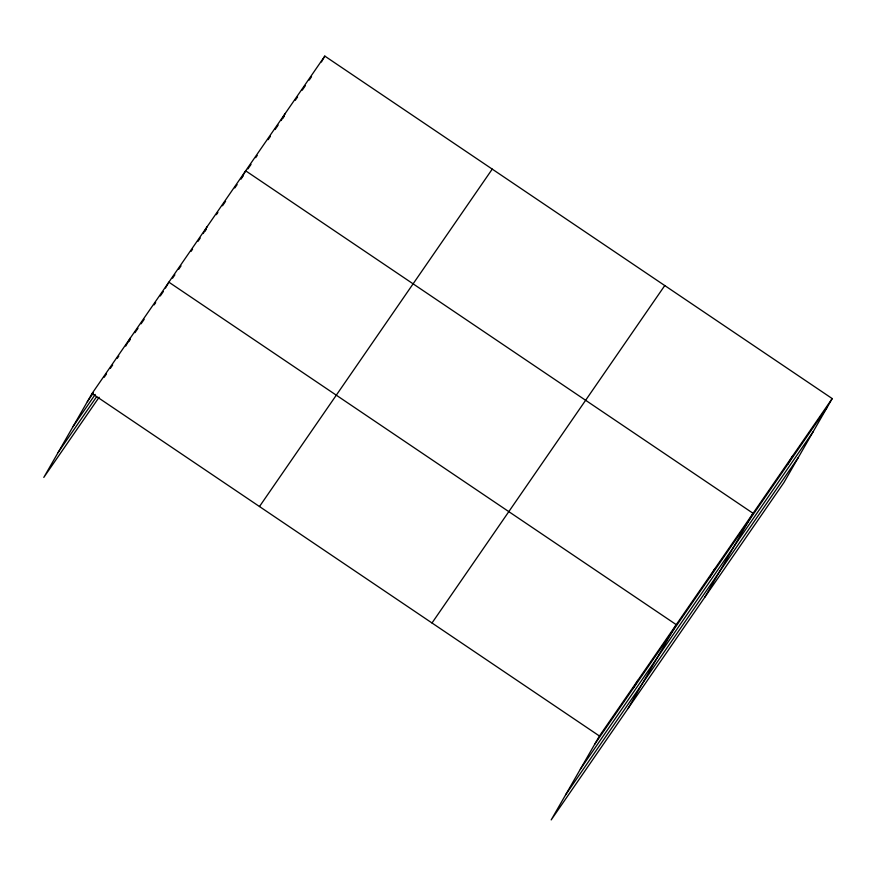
<?xml version="1.0" encoding="UTF-8"?>
<svg xmlns="http://www.w3.org/2000/svg" width="876" height="876" viewBox="0 0 876 876"><rect width="100%" height="100%" fill="white"/><g stroke="black" fill="none" stroke-linecap="round" stroke-linejoin="round"><path stroke-width="1.31" d="M832.2 398.58L599.436 736.004L551.19 819.903L783.954 482.49L832.2 398.58L324.81 56.097L92.046 393.51L43.8 477.42L99.108 397.244M125.717 346.075L130.447 337.84M165.476 288.04L168.86 282.16L676.25 624.654L628.004 708.564M203.21 233.542L207.262 226.49M281.185 120.505L285.237 113.453M321.426 61.977L324.81 56.097M633.107 688.558L637.837 680.334M709.921 577.218L714.652 568.984M704.819 597.213L753.064 513.303L245.674 170.82L240.933 179.043L243.265 175.671M787.896 464.181L792.627 455.947M87.315 401.745L93.458 392.831M104.211 377.249L106.511 373.91M110.354 368.336L112.665 364.996M117.274 358.317L118.807 356.094M128.794 341.618L130.327 339.384M134.937 332.705L138.014 328.259M141.08 323.802L144.157 319.346M154.143 304.87L155.676 302.647M160.286 295.968L163.352 291.511M172.572 278.152L174.882 274.812M178.715 269.239L181.025 265.899M191.012 251.423L192.545 249.2M197.921 241.404L200.232 238.064M204.831 231.384L206.375 229.151M216.361 214.675L217.894 212.452M222.504 205.772L225.57 201.316M234.79 187.957L237.1 184.617M247.919 168.926L251.029 164.425M255.683 157.68L257.226 155.424M268.089 139.678L270.421 136.306M275.075 129.56L278.174 125.06M282.839 118.315L284.382 116.059M295.245 100.313L297.577 96.94M302.231 90.195L305.33 85.695M309.217 80.066L311.538 76.694M72.949 426.711L95.232 394.43M58.155 452.443L96.568 396.773M259.482 506.536L492.246 169.112M431.999 622.978L664.764 285.565M594.705 744.239L827.47 406.814M580.339 769.205L813.103 431.791M565.546 794.937L798.31 457.513M92.046 393.51L599.436 736.004"/></g></svg>
